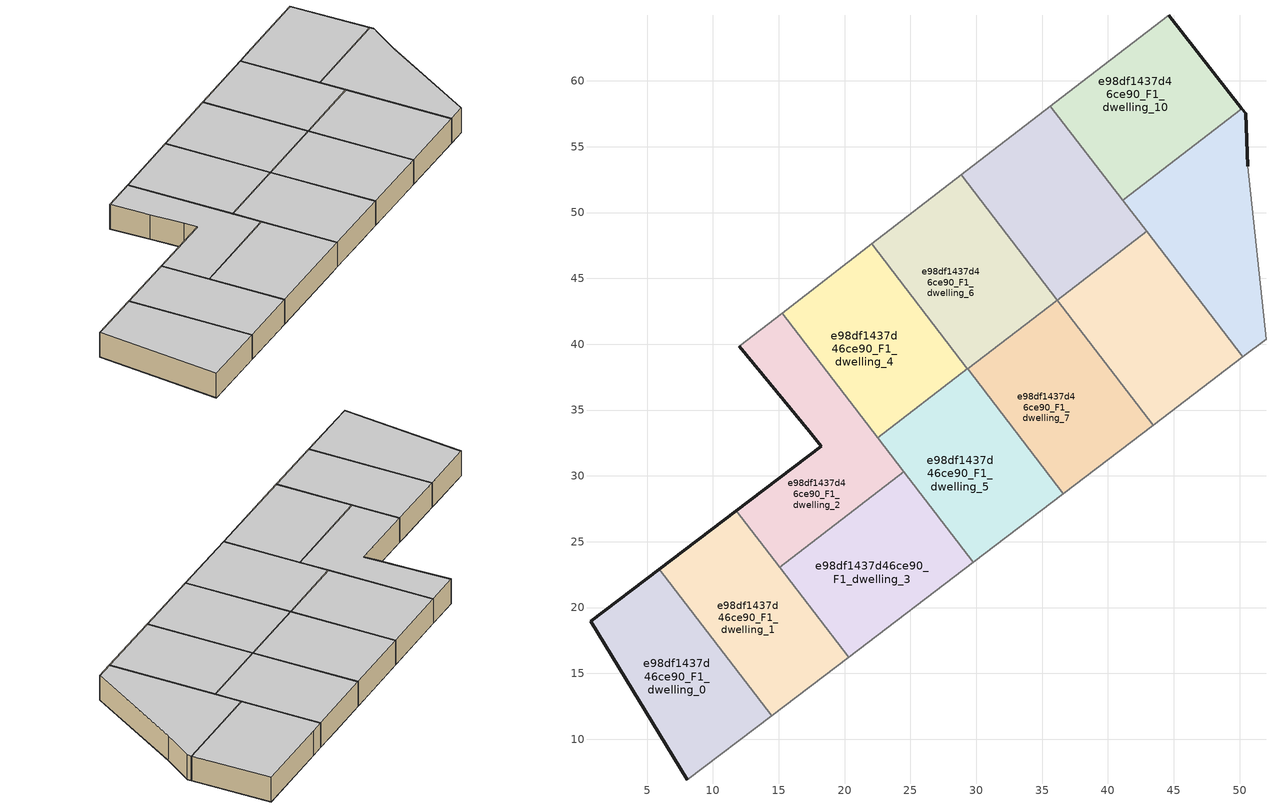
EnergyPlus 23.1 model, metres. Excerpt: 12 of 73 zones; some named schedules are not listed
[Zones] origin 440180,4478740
e98df1437d46ce90_F1_dwelling_0
 floor to e98df1437d46ce90_F0_dwelling_0 (EU_floor_Construction): 14.04,11.46 5.5,22.58 0.71,18.95 8.07,6.91 z3
 floor to e98df1437d46ce90_F0_dwelling_1 (EU_floor_Construction): 14.48,11.8 5.94,22.92 5.5,22.58 14.04,11.46 z3
 wall outside (EU_wall_Construction): 8.07,6.91 0.71,18.95 5.94,22.92 z3:6
 wall to e98df1437d46ce90_F1_dwelling_1 (EU_wall_Construction): 5.94,22.92 14.48,11.8 z3:6
 wall adiabatic (EU_wall_Construction): 14.48,11.8 8.07,6.91 z3:6
 ceiling to e98df1437d46ce90_F2_dwelling_0 (EU_floor_Construction): 5.94,22.92 14.48,11.8 8.07,6.91 0.71,18.95 z6
e98df1437d46ce90_F1_dwelling_1
 floor to e98df1437d46ce90_F0_dwelling_1 (EU_floor_Construction): 19.42,15.55 10.88,26.67 5.94,22.92 14.48,11.8 z3
 floor to e98df1437d46ce90_F0_dwelling_3 (EU_floor_Construction): 20.31,16.24 15.39,22.65 14.5,21.96 19.42,15.55 z3
 floor to e98df1437d46ce90_F0_dwelling_2 (EU_floor_Construction): 15.39,22.65 11.78,27.35 10.88,26.67 14.5,21.96 z3
 wall outside (EU_wall_Construction): 5.94,22.92 11.78,27.35 z3:6
 wall adiabatic (EU_wall_Construction): 20.31,16.24 14.48,11.8 z3:6
 wall to e98df1437d46ce90_F1_dwelling_3 (EU_wall_Construction): 15.07,23.06 20.31,16.24 z3:6
 wall to e98df1437d46ce90_F1_dwelling_2 (EU_wall_Construction): 11.78,27.35 15.07,23.06 z3:6
 ceiling to e98df1437d46ce90_F2_dwelling_1 (EU_floor_Construction): 11.78,27.35 20.31,16.24 14.48,11.8 5.94,22.92 z6
e98df1437d46ce90_F1_dwelling_10
 floor to e98df1437d46ce90_F0_dwelling_10 (EU_floor_Construction): 48.6,59.9 44.61,64.99 36.94,59.1 35.63,58.09 39.56,52.96 z3
 floor to e98df1437d46ce90_F0_dwelling_12 (EU_floor_Construction): 50.18,57.89 48.6,59.9 39.56,52.96 41.12,50.93 z3
 wall outside (EU_wall_Construction): 44.61,64.99 50.18,57.89 z3:6
 wall adiabatic (EU_wall_Construction): 35.63,58.09 36.94,59.1 44.61,64.99 z3:6
 wall to e98df1437d46ce90_F1_dwelling_11 (EU_wall_Construction): 50.18,57.89 41.12,50.93 z3:6
 wall to e98df1437d46ce90_F1_dwelling_8 (EU_wall_Construction): 41.12,50.93 35.63,58.09 z3:6
 ceiling to e98df1437d46ce90_F2_dwelling_10 (EU_floor_Construction): 44.61,64.99 50.18,57.89 41.12,50.93 35.63,58.09 36.94,59.1 z6
e98df1437d46ce90_F1_dwelling_11
 floor to e98df1437d46ce90_F0_dwelling_11 (EU_floor_Construction): 52.01,40.36 51.48,45.38 46.57,51.78 42.73,48.83 50.26,39.03 z3
 floor to e98df1437d46ce90_F0_dwelling_12 (EU_floor_Construction): 51.48,45.38 50.62,53.51 50.47,57.53 50.18,57.89 41.12,50.93 42.73,48.83 46.57,51.78 z3
 wall outside (EU_wall_Construction): 50.18,57.89 50.47,57.53 50.62,53.51 z3:6
 wall adiabatic (EU_wall_Construction): 50.62,53.51 52.01,40.36 50.26,39.03 z3:6
 wall to e98df1437d46ce90_F1_dwelling_9 (EU_wall_Construction): 50.26,39.03 42.94,48.56 z3:6
 wall to e98df1437d46ce90_F1_dwelling_8 (EU_wall_Construction): 42.94,48.56 41.12,50.93 z3:6
 ceiling to e98df1437d46ce90_F2_dwelling_11 (EU_floor_Construction): 50.47,57.53 50.62,53.51 52.01,40.36 50.26,39.03 41.12,50.93 50.18,57.89 z6
e98df1437d46ce90_F1_dwelling_2
 floor to e98df1437d46ce90_F0_dwelling_2 (EU_floor_Construction): 23.46,29.5 14.2,41.55 12.02,39.86 14.86,36.4 17.31,33.38 18.23,32.25 11.78,27.35 15.07,23.06 z3
 floor to e98df1437d46ce90_F0_dwelling_4 (EU_floor_Construction): 22.52,32.9 15.25,42.36 14.2,41.55 21.47,32.09 z3
 floor adiabatic (EU_floor_Construction): 24.51,30.31 22.52,32.9 21.47,32.09 14.2,41.55 23.46,29.5 z3
 wall outside (EU_wall_Construction): 11.78,27.35 18.23,32.25 17.31,33.38 14.86,36.4 12.02,39.86 z3:6
 wall adiabatic (EU_wall_Construction): 12.02,39.86 15.25,42.36 z3:6
 wall to e98df1437d46ce90_F1_dwelling_3 (EU_wall_Construction): 24.51,30.31 15.07,23.06 z3:6
 wall to e98df1437d46ce90_F1_dwelling_4 (EU_wall_Construction): 15.25,42.36 22.52,32.9 z3:6
 wall to e98df1437d46ce90_F1_dwelling_5 (EU_wall_Construction): 22.52,32.9 24.51,30.31 z3:6
 ceiling to e98df1437d46ce90_F2_dwelling_2 (EU_floor_Construction): 15.25,42.36 24.51,30.31 15.07,23.06 11.78,27.35 18.23,32.25 17.31,33.38 14.86,36.4 12.02,39.86 z6
e98df1437d46ce90_F1_dwelling_3
 floor to e98df1437d46ce90_F0_dwelling_3 (EU_floor_Construction): 28.72,22.64 23.78,29.08 15.39,22.65 20.31,16.24 z3
 floor to e98df1437d46ce90_F0_dwelling_2 (EU_floor_Construction): 23.78,29.08 23.46,29.5 15.07,23.06 15.39,22.65 z3
 floor to e98df1437d46ce90_F0_dwelling_5 (EU_floor_Construction): 29.78,23.44 24.51,30.31 23.46,29.5 28.72,22.64 z3
 wall adiabatic (EU_wall_Construction): 29.78,23.44 20.31,16.24 z3:6
 wall to e98df1437d46ce90_F1_dwelling_5 (EU_wall_Construction): 24.51,30.31 29.78,23.44 z3:6
 ceiling to e98df1437d46ce90_F2_dwelling_3 (EU_floor_Construction): 24.51,30.31 29.78,23.44 20.31,16.24 15.07,23.06 z6
e98df1437d46ce90_F1_dwelling_4
 floor to e98df1437d46ce90_F0_dwelling_6 (EU_floor_Construction): 29.34,38.13 22.06,47.61 20.49,46.4 27.77,36.93 z3
 floor adiabatic (EU_floor_Construction): 27.77,36.93 20.49,46.4 15.25,42.36 22.52,32.9 z3
 wall adiabatic (EU_wall_Construction): 15.25,42.36 22.06,47.61 z3:6
 wall to e98df1437d46ce90_F1_dwelling_5 (EU_wall_Construction): 29.34,38.13 22.52,32.9 z3:6
 wall to e98df1437d46ce90_F1_dwelling_6 (EU_wall_Construction): 22.06,47.61 29.34,38.13 z3:6
 ceiling to e98df1437d46ce90_F2_dwelling_4 (EU_floor_Construction): 22.06,47.61 29.34,38.13 22.52,32.9 15.25,42.36 z6
e98df1437d46ce90_F1_dwelling_5
 floor to e98df1437d46ce90_F0_dwelling_5 (EU_floor_Construction): 35.04,27.45 27.77,36.93 22.52,32.9 29.78,23.44 z3
 floor adiabatic (EU_floor_Construction): 35.04,27.45 29.78,23.44 36.62,28.65 29.34,38.13 27.77,36.93 z3
 wall adiabatic (EU_wall_Construction): 36.62,28.65 29.78,23.44 z3:6
 wall to e98df1437d46ce90_F1_dwelling_7 (EU_wall_Construction): 29.34,38.13 36.62,28.65 z3:6
 ceiling to e98df1437d46ce90_F2_dwelling_5 (EU_floor_Construction): 29.34,38.13 36.62,28.65 29.78,23.44 22.52,32.9 z6
e98df1437d46ce90_F1_dwelling_6
 floor to e98df1437d46ce90_F0_dwelling_6 (EU_floor_Construction): 34.05,41.75 26.76,51.24 22.06,47.61 29.34,38.13 z3
 floor to e98df1437d46ce90_F0_dwelling_8 (EU_floor_Construction): 36.15,43.35 28.85,52.86 26.76,51.24 34.06,41.75 z3
 wall adiabatic (EU_wall_Construction): 22.06,47.61 28.85,52.86 z3:6
 wall to e98df1437d46ce90_F1_dwelling_7 (EU_wall_Construction): 36.15,43.35 29.34,38.13 z3:6
 wall to e98df1437d46ce90_F1_dwelling_8 (EU_wall_Construction): 28.85,52.86 36.15,43.35 z3:6
 ceiling to e98df1437d46ce90_F2_dwelling_6 (EU_floor_Construction): 28.85,52.86 36.15,43.35 29.34,38.13 22.06,47.61 z6
e98df1437d46ce90_F1_dwelling_7
 floor to e98df1437d46ce90_F0_dwelling_7 (EU_floor_Construction): 41.35,32.25 34.06,41.75 29.34,38.13 36.62,28.65 z3
 floor adiabatic (EU_floor_Construction): 43.45,33.85 36.15,43.35 29.34,38.13 34.06,41.75 41.35,32.25 z3
 wall adiabatic (EU_wall_Construction): 43.45,33.85 36.62,28.65 z3:6
 wall to e98df1437d46ce90_F1_dwelling_9 (EU_wall_Construction): 36.15,43.35 43.45,33.85 z3:6
 ceiling to e98df1437d46ce90_F2_dwelling_7 (EU_floor_Construction): 36.15,43.35 43.45,33.85 36.62,28.65 29.34,38.13 z6
e98df1437d46ce90_F1_dwelling_8
 floor to e98df1437d46ce90_F0_dwelling_12 (EU_floor_Construction): 42.73,48.83 39.56,52.96 36.96,50.95 40.12,46.83 z3
 floor to e98df1437d46ce90_F0_dwelling_8 (EU_floor_Construction): 40.33,46.56 33.02,56.08 28.85,52.86 36.15,43.35 z3
 floor to e98df1437d46ce90_F0_dwelling_10 (EU_floor_Construction): 39.56,52.96 35.63,58.09 33.02,56.08 36.96,50.95 z3
 floor to e98df1437d46ce90_F0_dwelling_11 (EU_floor_Construction): 42.94,48.56 42.73,48.83 40.12,46.83 40.33,46.56 z3
 wall adiabatic (EU_wall_Construction): 28.85,52.86 35.63,58.09 z3:6
 wall to e98df1437d46ce90_F1_dwelling_9 (EU_wall_Construction): 42.94,48.56 36.15,43.35 z3:6
 ceiling to e98df1437d46ce90_F2_dwelling_8 (EU_floor_Construction): 35.63,58.09 42.94,48.56 36.15,43.35 28.85,52.86 z6
e98df1437d46ce90_F1_dwelling_9
 floor to e98df1437d46ce90_F0_dwelling_9 (EU_floor_Construction): 47.64,37.04 40.33,46.56 36.15,43.35 43.45,33.85 z3
 floor to e98df1437d46ce90_F0_dwelling_11 (EU_floor_Construction): 50.26,39.03 42.94,48.56 40.33,46.56 47.64,37.04 z3
 wall adiabatic (EU_wall_Construction): 50.26,39.03 43.45,33.85 z3:6
 ceiling to e98df1437d46ce90_F2_dwelling_9 (EU_floor_Construction): 42.94,48.56 50.26,39.03 43.45,33.85 36.15,43.35 z6
[Building]
EU S2 Campaign: North Axis=0; Terrain=City; Solar Distribution=FullExterior
[Site:Location]
Madrid: Latitude=40.5; Longitude=-3.5; Time Zone=1; Elevation=609
[SizingPeriod:WeatherFileDays]
AnnualSizingPeriod: Begin Month=1; Begin Day of Month=1; End Month=12; End Day of Month=31; Day of Week for Start Day=Monday; Use Weather File Daylight Saving Period=No; Use Weather File Rain and Snow Indicators=No
[MATERIAL]
EU_InternalMass_Material: Roughness=MediumRough; Thickness=0.1; Conductivity=1; Density=1800; Specific Heat=900; Thermal Absorptance=0.9; Solar Absorptance=0.7; Visible Absorptance=0.7
[MATERIAL:NOMASS] Roughness=MediumRough; Thermal Absorptance=0.9; Solar Absorptance=0.7; Visible Absorptance=0.7
Name | Thermal Resistance
EU_wall_NoMass | 0.609216
EU_floor_NoMass | 0.568163
[CONSTRUCTION]
EU_wall_Construction: EU_wall_NoMass
EU_floor_Construction: EU_floor_NoMass
EU_InternalMass_Construction: EU_InternalMass_Material
[ZONE] Type=1; Multiplier=1; Ceiling Height=autocalculate; Floor Area=autocalculate; Part of Total Floor Area=Yes
Name | Volume
e98df1437d46ce90_F1_dwelling_0 | 308.017
e98df1437d46ce90_F1_dwelling_1; e98df1437d46ce90_F1_dwelling_11; e98df1437d46ce90_F1_dwelling_4 | 308.047
e98df1437d46ce90_F1_dwelling_10 | 308.046
e98df1437d46ce90_F1_dwelling_2 | 308.051
e98df1437d46ce90_F1_dwelling_3 | 308.08
e98df1437d46ce90_F1_dwelling_5 | 308.013
e98df1437d46ce90_F1_dwelling_6 | 308.067
e98df1437d46ce90_F1_dwelling_7 | 308.055
e98df1437d46ce90_F1_dwelling_8 | 308.077
e98df1437d46ce90_F1_dwelling_9 | 308.066
[INTERNALMASS] Construction=EU_InternalMass_Construction
Name | Zone or ZoneList | Surface Area
e98df1437d46ce90_F1_dwelling_0_EU_InternalMass | e98df1437d46ce90_F1_dwelling_0 | 102.672
e98df1437d46ce90_F1_dwelling_1_EU_InternalMass | e98df1437d46ce90_F1_dwelling_1 | 102.682
e98df1437d46ce90_F1_dwelling_2_EU_InternalMass | e98df1437d46ce90_F1_dwelling_2 | 102.684
e98df1437d46ce90_F1_dwelling_3_EU_InternalMass | e98df1437d46ce90_F1_dwelling_3 | 102.69
e98df1437d46ce90_F1_dwelling_4_EU_InternalMass | e98df1437d46ce90_F1_dwelling_4 | 102.684
e98df1437d46ce90_F1_dwelling_5_EU_InternalMass | e98df1437d46ce90_F1_dwelling_5 | 102.674
e98df1437d46ce90_F1_dwelling_6_EU_InternalMass | e98df1437d46ce90_F1_dwelling_6 | 102.686
e98df1437d46ce90_F1_dwelling_7_EU_InternalMass | e98df1437d46ce90_F1_dwelling_7 | 102.685
e98df1437d46ce90_F1_dwelling_8_EU_InternalMass | e98df1437d46ce90_F1_dwelling_8 | 102.692
e98df1437d46ce90_F1_dwelling_9_EU_InternalMass | e98df1437d46ce90_F1_dwelling_9 | 102.688
e98df1437d46ce90_F1_dwelling_10_EU_InternalMass | e98df1437d46ce90_F1_dwelling_10 | 102.683
e98df1437d46ce90_F1_dwelling_11_EU_InternalMass | e98df1437d46ce90_F1_dwelling_11 | 102.684
[OTHEREQUIPMENT] Fuel Type=Electricity; Design Level Calculation Method=Watts/Area; Power per Zone Floor Area=1; Fraction Latent=0; Fraction Radiant=0; Fraction Lost=0; Carbon Dioxide Generation Rate=0; EndUse Subcategory=EU_Step8_InternalGains
Name | Zone or ZoneList or Space or SpaceList | Schedule
EU_Step8_InternalGain_e98df1437d46ce90_F1_dwelling_0_f000 | e98df1437d46ce90_F1_dwelling_0 | EU_Step8_GainSchedule_e98df1437d46ce90_F1_dwelling_0_f000
EU_Step8_InternalGain_e98df1437d46ce90_F1_dwelling_1_f000 | e98df1437d46ce90_F1_dwelling_1 | EU_Step8_GainSchedule_e98df1437d46ce90_F1_dwelling_1_f000
EU_Step8_InternalGain_e98df1437d46ce90_F1_dwelling_2_f000 | e98df1437d46ce90_F1_dwelling_2 | EU_Step8_GainSchedule_e98df1437d46ce90_F1_dwelling_2_f000
EU_Step8_InternalGain_e98df1437d46ce90_F1_dwelling_3_f000 | e98df1437d46ce90_F1_dwelling_3 | EU_Step8_GainSchedule_e98df1437d46ce90_F1_dwelling_3_f000
EU_Step8_InternalGain_e98df1437d46ce90_F1_dwelling_4_f000 | e98df1437d46ce90_F1_dwelling_4 | EU_Step8_GainSchedule_e98df1437d46ce90_F1_dwelling_4_f000
EU_Step8_InternalGain_e98df1437d46ce90_F1_dwelling_5_f000 | e98df1437d46ce90_F1_dwelling_5 | EU_Step8_GainSchedule_e98df1437d46ce90_F1_dwelling_5_f000
EU_Step8_InternalGain_e98df1437d46ce90_F1_dwelling_6_f000 | e98df1437d46ce90_F1_dwelling_6 | EU_Step8_GainSchedule_e98df1437d46ce90_F1_dwelling_6_f000
EU_Step8_InternalGain_e98df1437d46ce90_F1_dwelling_7_f000 | e98df1437d46ce90_F1_dwelling_7 | EU_Step8_GainSchedule_e98df1437d46ce90_F1_dwelling_7_f000
EU_Step8_InternalGain_e98df1437d46ce90_F1_dwelling_8_f000 | e98df1437d46ce90_F1_dwelling_8 | EU_Step8_GainSchedule_e98df1437d46ce90_F1_dwelling_8_f000
EU_Step8_InternalGain_e98df1437d46ce90_F1_dwelling_9_f000 | e98df1437d46ce90_F1_dwelling_9 | EU_Step8_GainSchedule_e98df1437d46ce90_F1_dwelling_9_f000
EU_Step8_InternalGain_e98df1437d46ce90_F1_dwelling_10_f000 | e98df1437d46ce90_F1_dwelling_10 | EU_Step8_GainSchedule_e98df1437d46ce90_F1_dwelling_10_f000
EU_Step8_InternalGain_e98df1437d46ce90_F1_dwelling_11_f000 | e98df1437d46ce90_F1_dwelling_11 | EU_Step8_GainSchedule_e98df1437d46ce90_F1_dwelling_11_f000
[ZONEVENTILATION:DESIGNFLOWRATE] Schedule=EU_AlwaysOn; Design Flow Rate Calculation Method=AirChanges/Hour; Air Changes per Hour=0.752966; Ventilation Type=Natural; Fan Pressure Rise=0; Fan Total Efficiency=1; Constant Term Coefficient=1; Temperature Term Coefficient=0; Velocity Term Coefficient=0; Velocity Squared Term Coefficient=0; Minimum Indoor Temperature=-100; Maximum Indoor Temperature=100; Delta Temperature=-100; Minimum Outdoor Temperature=-100; Maximum Outdoor Temperature=100; Maximum Wind Speed=40
Name | Zone or ZoneList or Space or SpaceList
EU_ConstantAir_e98df1437d46ce90_F1_dwelling_0 | e98df1437d46ce90_F1_dwelling_0
EU_ConstantAir_e98df1437d46ce90_F1_dwelling_1 | e98df1437d46ce90_F1_dwelling_1
EU_ConstantAir_e98df1437d46ce90_F1_dwelling_2 | e98df1437d46ce90_F1_dwelling_2
EU_ConstantAir_e98df1437d46ce90_F1_dwelling_3 | e98df1437d46ce90_F1_dwelling_3
EU_ConstantAir_e98df1437d46ce90_F1_dwelling_4 | e98df1437d46ce90_F1_dwelling_4
EU_ConstantAir_e98df1437d46ce90_F1_dwelling_5 | e98df1437d46ce90_F1_dwelling_5
EU_ConstantAir_e98df1437d46ce90_F1_dwelling_6 | e98df1437d46ce90_F1_dwelling_6
EU_ConstantAir_e98df1437d46ce90_F1_dwelling_7 | e98df1437d46ce90_F1_dwelling_7
EU_ConstantAir_e98df1437d46ce90_F1_dwelling_8 | e98df1437d46ce90_F1_dwelling_8
EU_ConstantAir_e98df1437d46ce90_F1_dwelling_9 | e98df1437d46ce90_F1_dwelling_9
EU_ConstantAir_e98df1437d46ce90_F1_dwelling_10 | e98df1437d46ce90_F1_dwelling_10
EU_ConstantAir_e98df1437d46ce90_F1_dwelling_11 | e98df1437d46ce90_F1_dwelling_11
[HVACTEMPLATE:THERMOSTAT] Constant Heating Setpoint=20; Constant Cooling Setpoint=50
EU_HeatOnly_e98df1437d46ce90_F5_dwelling_8; EU_HeatOnly_e98df1437d46ce90_F5_dwelling_9; EU_HeatOnly_e98df1437d46ce90_F5_dwelling_10; EU_HeatOnly_e98df1437d46ce90_F5_dwelling_11
[HVACTEMPLATE:ZONE:IDEALLOADSAIRSYSTEM] System Availability Schedule=EU_AlwaysOn; Maximum Heating Supply Air Temperature=50; Minimum Cooling Supply Air Temperature=13; Maximum Heating Supply Air Humidity Ratio=0.0156; Minimum Cooling Supply Air Humidity Ratio=0.0077; Heating Limit=NoLimit; Cooling Limit=NoLimit; Heating Availability Schedule=EU_AlwaysOn; Cooling Availability Schedule=EU_CoolingOff; Dehumidification Control Type=ConstantSensibleHeatRatio; Cooling Sensible Heat Ratio=0.7; Dehumidification Setpoint=60; Humidification Control Type=None; Humidification Setpoint=30; Outdoor Air Method=None; Outdoor Air Flow Rate per Person=0.00944; Outdoor Air Flow Rate per Zone Floor Area=0; Outdoor Air Flow Rate per Zone=0; Demand Controlled Ventilation Type=None; Outdoor Air Economizer Type=NoEconomizer; Heat Recovery Type=None; Sensible Heat Recovery Effectiveness=0.7; Latent Heat Recovery Effectiveness=0.65
Name | Template Thermostat
e98df1437d46ce90_F1_dwelling_0 | EU_HeatOnly_e98df1437d46ce90_F1_dwelling_0
e98df1437d46ce90_F1_dwelling_1 | EU_HeatOnly_e98df1437d46ce90_F1_dwelling_1
e98df1437d46ce90_F1_dwelling_2 | EU_HeatOnly_e98df1437d46ce90_F1_dwelling_2
e98df1437d46ce90_F1_dwelling_3 | EU_HeatOnly_e98df1437d46ce90_F1_dwelling_3
e98df1437d46ce90_F1_dwelling_4 | EU_HeatOnly_e98df1437d46ce90_F1_dwelling_4
e98df1437d46ce90_F1_dwelling_5 | EU_HeatOnly_e98df1437d46ce90_F1_dwelling_5
e98df1437d46ce90_F1_dwelling_6 | EU_HeatOnly_e98df1437d46ce90_F1_dwelling_6
e98df1437d46ce90_F1_dwelling_7 | EU_HeatOnly_e98df1437d46ce90_F1_dwelling_7
e98df1437d46ce90_F1_dwelling_8 | EU_HeatOnly_e98df1437d46ce90_F1_dwelling_8
e98df1437d46ce90_F1_dwelling_9 | EU_HeatOnly_e98df1437d46ce90_F1_dwelling_9
e98df1437d46ce90_F1_dwelling_10 | EU_HeatOnly_e98df1437d46ce90_F1_dwelling_10
e98df1437d46ce90_F1_dwelling_11 | EU_HeatOnly_e98df1437d46ce90_F1_dwelling_11
[SIZING:ZONE] Zone Cooling Design Supply Air Temperature Input Method=SupplyAirTemperature; Zone Cooling Design Supply Air Temperature=13; Zone Heating Design Supply Air Temperature Input Method=SupplyAirTemperature; Zone Heating Design Supply Air Temperature=50; Zone Cooling Design Supply Air Humidity Ratio=0.008; Zone Heating Design Supply Air Humidity Ratio=0.008; Cooling Design Air Flow Method=DesignDay; Cooling Design Air Flow Rate=0; Cooling Minimum Air Flow per Zone Floor Area=0.000762; Cooling Minimum Air Flow=0; Cooling Minimum Air Flow Fraction=0.2; Heating Design Air Flow Method=DesignDay; Heating Design Air Flow Rate=0; Heating Maximum Air Flow per Zone Floor Area=0.002032; Heating Maximum Air Flow=0.141576; Heating Maximum Air Flow Fraction=0.3; Account for Dedicated Outdoor Air System=No; Dedicated Outdoor Air System Control Strategy=NeutralSupplyAir; Dedicated Outdoor Air Low Setpoint Temperature for Design=autosize; Dedicated Outdoor Air High Setpoint Temperature for Design=autosize; Zone Load Sizing Method=Sensible Load Only No Latent Load; Zone Latent Cooling Design Supply Air Humidity Ratio Input Method=HumidityRatioDifference; Zone Cooling Design Supply Air Humidity Ratio Difference=0.005; Zone Latent Heating Design Supply Air Humidity Ratio Input Method=HumidityRatioDifference; Zone Humidification Design Supply Air Humidity Ratio Difference=0.005
e98df1437d46ce90_F1_dwelling_0; e98df1437d46ce90_F1_dwelling_1; e98df1437d46ce90_F1_dwelling_2; e98df1437d46ce90_F1_dwelling_3; e98df1437d46ce90_F1_dwelling_4; e98df1437d46ce90_F1_dwelling_5; e98df1437d46ce90_F1_dwelling_6; e98df1437d46ce90_F1_dwelling_7; e98df1437d46ce90_F1_dwelling_8; e98df1437d46ce90_F1_dwelling_9; e98df1437d46ce90_F1_dwelling_10; e98df1437d46ce90_F1_dwelling_11
[SCHEDULE:FILE] Column Number=1; Rows to Skip at Top=0; Number of Hours of Data=8760; Column Separator=Comma; Interpolate to Timestep=No; Minutes per Item=60; Adjust Schedule for Daylight Savings=Yes
Name | File
EU_Step8_GainSchedule_e98df1437d46ce90_F1_dwelling_0_f000 | ../../schedules/e98df1437d46ce90/e98df1437d46ce90_F1_dwelling_0_f000_gain.csv
EU_Step8_GainSchedule_e98df1437d46ce90_F1_dwelling_1_f000 | ../../schedules/e98df1437d46ce90/e98df1437d46ce90_F1_dwelling_1_f000_gain.csv
EU_Step8_GainSchedule_e98df1437d46ce90_F1_dwelling_2_f000 | ../../schedules/e98df1437d46ce90/e98df1437d46ce90_F1_dwelling_2_f000_gain.csv
